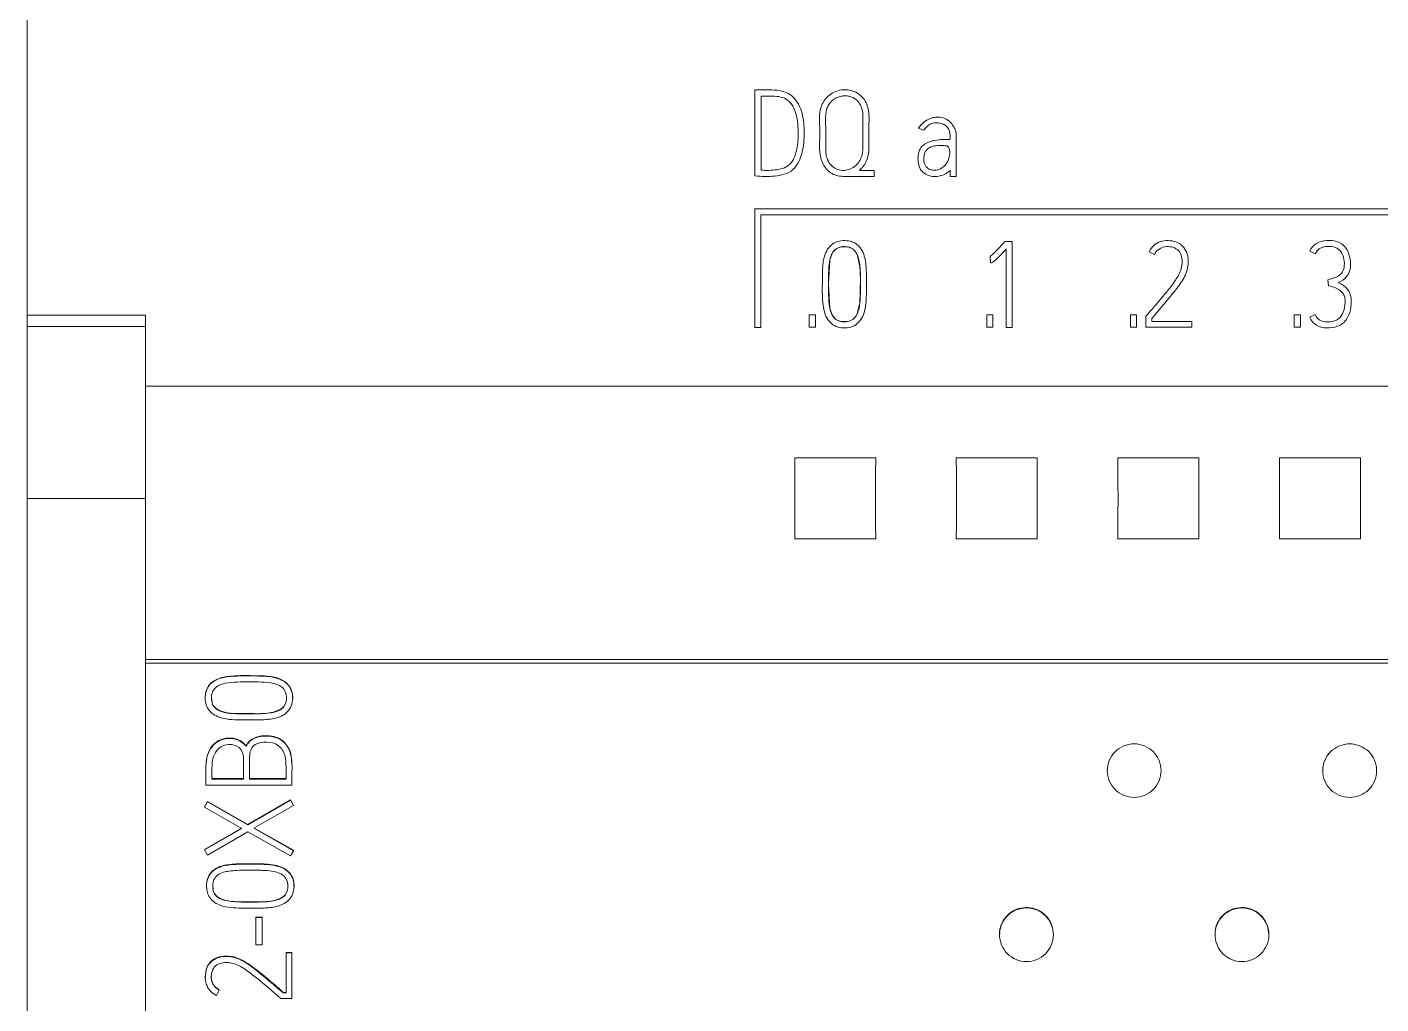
# Model space of a CAD drawing. Header units: millimetres. Extents: x 983 to 2111, y 2638 to 4457.
# Drawn here: x 1470.51 to 1495.64, y 3434.43 to 3452.55 of the extents above; entities that cross this region are included whole.
import ezdxf

# ---------------------------------------------------------------- set-up
doc = ezdxf.new("R2010")
doc.units = ezdxf.units.MM

# ---------------------------------------------------------------- blocks, each defined once
blk = doc.blocks.new('16DIDQ')
at = {"color": 7, "linetype": 'Continuous', "lineweight": 15}
for p, q in [((1470.51, 3466.407), (1470.51, 3447.209)), ((1484.02, 3449.793), (1484.02, 3451.387)), ((1484.133, 3451.274), (1484.133, 3449.898)), ((1487.051, 3450.677), (1487.157, 3450.641)), ((1486.234, 3449.895), (1485.959, 3449.895)), ((1486.234, 3449.782), (1486.234, 3449.895)), ((1487.643, 3449.898), (1487.643, 3449.782)), ((1485.657, 3449.782), (1486.234, 3449.782)), ((1487.643, 3449.782), (1487.757, 3449.782)), ((1484.019, 3449.182), (1508.065, 3449.182)), ((1484.021, 3446.978), (1484.019, 3449.182)), ((1484.13, 3449.072), (1484.13, 3446.978)), ((1507.959, 3449.072), (1484.13, 3449.072)), ((1488.657, 3448.573), (1488.797, 3448.573)), ((1488.686, 3446.98), (1488.686, 3448.436)), ((1488.797, 3448.573), (1488.797, 3446.98)), ((1491.337, 3448.385), (1491.436, 3448.334)), ((1494.318, 3448.396), (1494.42, 3448.345)), ((1488.395, 3448.178), (1488.388, 3448.296)), ((1494.657, 3447.863), (1494.664, 3447.752)), ((1470.51, 3447.209), (1472.71, 3447.209)), ((1470.51, 3447.209), (1470.51, 3446.996)), ((1472.71, 3447.209), (1472.71, 3445.892)), ((1485.029, 3447.215), (1485.142, 3447.215)), ((1485.029, 3446.982), (1485.029, 3447.215)), ((1485.142, 3447.215), (1485.142, 3446.982)), ((1488.322, 3446.982), (1488.322, 3447.215)), ((1488.322, 3447.215), (1488.435, 3447.215)), ((1488.435, 3447.215), (1488.435, 3446.982)), ((1490.99, 3447.215), (1491.104, 3447.215)), ((1490.99, 3446.982), (1490.99, 3447.215)), ((1491.104, 3447.215), (1491.104, 3446.982)), ((1491.277, 3447.186), (1491.277, 3446.982)), ((1491.388, 3447.146), (1491.388, 3447.093)), ((1491.388, 3447.093), (1492.129, 3447.093)), ((1492.129, 3447.093), (1492.129, 3446.982)), ((1494.031, 3447.215), (1494.145, 3447.215)), ((1494.031, 3446.982), (1494.031, 3447.215)), ((1494.145, 3447.215), (1494.145, 3446.982)), ((1494.42, 3447.22), (1494.318, 3447.173)), ((1470.51, 3446.996), (1472.71, 3446.996)), ((1470.51, 3443.808), (1470.51, 3446.996)), ((1484.13, 3446.978), (1484.021, 3446.978)), ((1485.142, 3446.982), (1485.029, 3446.982)), ((1488.435, 3446.982), (1488.322, 3446.982)), ((1488.797, 3446.98), (1488.686, 3446.98)), ((1491.104, 3446.982), (1490.99, 3446.982)), ((1492.129, 3446.982), (1491.277, 3446.982)), ((1494.145, 3446.982), (1494.031, 3446.982)), ((1472.71, 3445.892), (1472.71, 3440.82)), ((1472.71, 3445.892), (1538.31, 3445.892)), ((1484.758, 3444.56), (1486.262, 3444.56)), ((1487.758, 3444.56), (1489.262, 3444.56)), ((1490.758, 3444.56), (1492.262, 3444.56)), ((1493.758, 3444.56), (1495.262, 3444.56)), ((1472.71, 3443.808), (1470.51, 3443.808)), ((1470.51, 3413.363), (1470.51, 3443.808)), ((1486.262, 3443.056), (1484.758, 3443.056)), ((1489.262, 3443.056), (1487.758, 3443.056)), ((1492.262, 3443.056), (1490.758, 3443.056)), ((1495.262, 3443.056), (1493.758, 3443.056)), ((1472.71, 3440.82), (1538.31, 3440.82)), ((1472.71, 3440.82), (1472.71, 3440.752)), ((1538.31, 3440.752), (1472.71, 3440.752)), ((1472.71, 3440.752), (1472.71, 3414.209)), ((1473.818, 3440.112), (1473.818, 3440.105)), ((1473.943, 3440.021), (1473.932, 3440.115)), ((1475.439, 3440.105), (1475.439, 3440.112)), ((1474.575, 3439.206), (1474.575, 3439.213)), ((1473.828, 3438.781), (1473.828, 3438.774)), ((1473.829, 3438.494), (1473.829, 3438.612)), ((1473.83, 3438.605), (1473.83, 3438.612)), ((1473.942, 3438.606), (1474.528, 3438.606)), ((1474.528, 3438.599), (1473.942, 3438.599)), ((1474.528, 3438.606), (1474.528, 3438.69)), ((1474.528, 3438.599), (1474.528, 3438.606)), ((1474.639, 3438.606), (1474.639, 3438.599)), ((1475.316, 3438.606), (1474.639, 3438.606)), ((1475.316, 3438.599), (1474.639, 3438.599)), ((1475.316, 3438.599), (1475.316, 3438.606)), ((1490.56, 3438.762), (1490.56, 3438.755)), ((1491.56, 3438.755), (1491.56, 3438.762)), ((1494.56, 3438.762), (1494.56, 3438.755)), ((1495.56, 3438.755), (1495.56, 3438.762)), ((1473.829, 3438.494), (1473.829, 3438.487)), ((1473.829, 3438.487), (1475.427, 3438.487)), ((1473.858, 3438.181), (1473.803, 3438.082)), ((1473.803, 3438.075), (1473.858, 3438.174)), ((1473.803, 3438.082), (1473.803, 3438.075)), ((1474.495, 3437.683), (1473.803, 3438.075)), ((1473.858, 3438.181), (1473.858, 3438.174)), ((1474.608, 3437.756), (1473.858, 3438.181)), ((1473.858, 3438.174), (1474.608, 3437.749)), ((1475.398, 3438.215), (1474.608, 3437.756)), ((1474.608, 3437.749), (1475.398, 3438.208)), ((1475.454, 3438.11), (1474.719, 3437.685)), ((1475.398, 3438.215), (1475.398, 3438.208)), ((1475.454, 3438.117), (1475.398, 3438.215)), ((1475.398, 3438.208), (1475.454, 3438.11)), ((1475.454, 3438.117), (1475.454, 3438.11)), ((1474.489, 3437.686), (1473.803, 3437.292)), ((1473.803, 3437.285), (1474.495, 3437.683)), ((1474.606, 3437.621), (1473.858, 3437.189)), ((1475.398, 3437.172), (1474.606, 3437.621)), ((1474.608, 3437.756), (1474.608, 3437.749)), ((1474.719, 3437.685), (1475.454, 3437.269)), ((1475.454, 3437.276), (1474.725, 3437.689)), ((1473.803, 3437.285), (1473.803, 3437.292)), ((1473.858, 3437.189), (1473.803, 3437.285)), ((1475.454, 3437.269), (1475.398, 3437.172)), ((1475.454, 3437.276), (1475.454, 3437.269)), ((1473.842, 3436.619), (1473.842, 3436.612)), ((1473.967, 3436.528), (1473.957, 3436.622)), ((1475.464, 3436.612), (1475.464, 3436.619)), ((1474.872, 3436.034), (1474.759, 3436.034)), ((1474.759, 3436.027), (1474.759, 3436.034)), ((1474.759, 3435.522), (1474.759, 3436.027)), ((1474.759, 3436.027), (1474.872, 3436.027)), ((1474.872, 3436.027), (1474.872, 3436.034)), ((1474.872, 3436.027), (1474.872, 3435.522)), ((1474.872, 3435.522), (1474.759, 3435.522)), ((1488.56, 3435.717), (1488.56, 3435.71)), ((1489.56, 3435.71), (1489.56, 3435.717)), ((1492.56, 3435.717), (1492.56, 3435.71)), ((1493.56, 3435.71), (1493.56, 3435.717)), ((1475.316, 3435.38), (1475.316, 3435.373)), ((1475.427, 3435.38), (1475.316, 3435.38)), ((1475.316, 3435.373), (1475.316, 3434.633)), ((1475.427, 3435.373), (1475.316, 3435.373)), ((1475.427, 3435.38), (1475.427, 3435.373)), ((1475.427, 3434.523), (1475.427, 3435.373)), ((1473.818, 3434.925), (1473.818, 3434.918)), ((1474.025, 3434.582), (1474.076, 3434.682)), ((1474.076, 3434.682), (1474.076, 3434.689)), ((1475.223, 3434.523), (1475.427, 3434.523)), ((1475.263, 3434.64), (1475.263, 3434.633)), ((1475.316, 3434.64), (1475.263, 3434.64)), ((1475.316, 3434.633), (1475.263, 3434.633))]:
    blk.add_line(p, q, dxfattribs=at)
at = {"color": 7, "linetype": 'Continuous', "lineweight": 15, "flags": 128}
for points in [[(1485.737, 3448.474), (1485.615, 3448.474), (1485.563, 3448.458), (1485.518, 3448.43), (1485.481, 3448.393), (1485.451, 3448.349), (1485.41, 3448.235), (1485.384, 3447.784), (1485.412, 3447.333), (1485.451, 3447.216), (1485.477, 3447.174), (1485.514, 3447.136), (1485.563, 3447.108), (1485.619, 3447.09), (1485.733, 3447.088), (1485.789, 3447.103), (1485.837, 3447.13), (1485.877, 3447.167), (1485.91, 3447.216), (1485.968, 3447.434), (1485.978, 3447.887), (1485.97, 3448.112), (1485.919, 3448.333), (1485.888, 3448.384), (1485.851, 3448.424), (1485.781, 3448.465), (1485.776, 3448.467), (1485.773, 3448.468), (1485.773, 3448.468), (1485.773, 3448.468), (1485.773, 3448.468), (1485.773, 3448.468), (1485.773, 3448.468), (1485.772, 3448.468), (1485.772, 3448.468), (1485.772, 3448.468), (1485.772, 3448.468), (1485.772, 3448.468), (1485.772, 3448.468), (1485.773, 3448.468), (1485.773, 3448.468), (1485.774, 3448.468), (1485.774, 3448.468), (1485.774, 3448.468), (1485.774, 3448.468), (1485.774, 3448.468), (1485.772, 3448.468), (1485.772, 3448.468), (1485.772, 3448.468), (1485.772, 3448.468), (1485.773, 3448.468), (1485.773, 3448.468), (1485.773, 3448.468), (1485.773, 3448.468), (1485.785, 3448.464), (1485.789, 3448.463), (1485.806, 3448.457), (1485.807, 3448.457), (1485.807, 3448.457), (1485.807, 3448.457), (1485.807, 3448.457), (1485.807, 3448.457), (1485.807, 3448.457), (1485.807, 3448.457), (1485.807, 3448.457), (1485.808, 3448.456), (1485.808, 3448.456), (1485.808, 3448.456), (1485.808, 3448.456), (1485.807, 3448.456), (1485.806, 3448.457), (1485.806, 3448.457), (1485.806, 3448.457), (1485.806, 3448.457), (1485.806, 3448.457), (1485.807, 3448.457), (1485.807, 3448.457), (1485.807, 3448.456), (1485.808, 3448.456), (1485.808, 3448.456), (1485.808, 3448.456), (1485.807, 3448.456), (1485.807, 3448.457), (1485.806, 3448.457), (1485.806, 3448.457), (1485.806, 3448.457), (1485.806, 3448.457), (1485.806, 3448.457), (1485.806, 3448.457), (1485.807, 3448.457), (1485.807, 3448.457), (1485.807, 3448.456), (1485.807, 3448.456), (1485.807, 3448.456), (1485.807, 3448.456), (1485.807, 3448.457), (1485.806, 3448.457), (1485.806, 3448.457), (1485.806, 3448.457), (1485.806, 3448.457), (1485.806, 3448.457), (1485.807, 3448.457), (1485.807, 3448.457), (1485.807, 3448.457), (1485.807, 3448.457), (1485.807, 3448.457), (1485.806, 3448.457), (1485.806, 3448.457), (1485.806, 3448.457), (1485.806, 3448.457), (1485.806, 3448.457), (1485.807, 3448.457), (1485.807, 3448.457), (1485.807, 3448.457), (1485.807, 3448.457), (1485.807, 3448.457), (1485.807, 3448.457), (1485.806, 3448.457), (1485.806, 3448.457), (1485.806, 3448.457), (1485.806, 3448.457), (1485.806, 3448.457), (1485.806, 3448.457), (1485.806, 3448.457), (1485.807, 3448.457), (1485.807, 3448.457), (1485.807, 3448.457), (1485.807, 3448.457), (1485.807, 3448.457), (1485.806, 3448.457), (1485.806, 3448.457), (1485.806, 3448.457), (1485.806, 3448.457), (1485.803, 3448.458), (1485.785, 3448.463), (1485.737, 3448.474)], [(1475.435, 3440.112), (1475.437, 3440.172), (1475.394, 3440.299), (1475.324, 3440.385), (1475.221, 3440.449), (1475.134, 3440.481), (1475.032, 3440.502), (1474.915, 3440.515), (1474.642, 3440.519), (1474.47, 3440.518), (1474.41, 3440.517), (1474.369, 3440.516), (1474.219, 3440.503), (1474.099, 3440.478), (1473.969, 3440.418), (1473.918, 3440.376), (1473.877, 3440.326), (1473.844, 3440.265), (1473.824, 3440.199), (1473.824, 3440.199)]]:
    blk.add_lwpolyline(points, dxfattribs=at)
at = {"color": 7, "linetype": 'Continuous', "lineweight": 15}
for points, knots in [([(1484.02, 3451.387), (1484.14, 3451.388), (1484.26, 3451.392), (1484.44, 3451.382), (1484.5, 3451.374), (1484.617, 3451.336), (1484.671, 3451.306), (1484.81, 3451.187), (1484.865, 3451.071), (1484.925, 3450.834), (1484.934, 3450.712), (1484.935, 3450.468), (1484.925, 3450.348), (1484.881, 3450.171), (1484.86, 3450.112), (1484.807, 3450.002), (1484.772, 3449.95), (1484.68, 3449.869), (1484.624, 3449.84), (1484.506, 3449.805), (1484.446, 3449.795), (1484.265, 3449.775), (1484.141, 3449.779), (1484.02, 3449.793)], [0, 0, 0, 0, 0.125, 0.125, 0.1875, 0.1875, 0.25, 0.25, 0.375, 0.375, 0.5, 0.5, 0.625, 0.625, 0.6875, 0.6875, 0.75, 0.75, 0.8125, 0.8125, 0.875, 0.875, 1, 1, 1, 1]), ([(1485.959, 3449.895), (1485.974, 3449.909), (1486.004, 3449.936), (1486.042, 3449.984), (1486.075, 3450.036), (1486.109, 3450.11), (1486.135, 3450.209), (1486.137, 3450.312), (1486.137, 3450.433), (1486.137, 3450.596), (1486.137, 3450.778), (1486.139, 3450.941), (1486.119, 3451.063), (1486.074, 3451.178), (1485.998, 3451.276), (1485.899, 3451.349), (1485.781, 3451.389), (1485.657, 3451.396), (1485.535, 3451.368), (1485.424, 3451.313), (1485.332, 3451.231), (1485.265, 3451.127), (1485.228, 3451.01), (1485.218, 3450.887), (1485.223, 3450.725), (1485.225, 3450.562), (1485.22, 3450.4), (1485.219, 3450.238), (1485.247, 3450.072), (1485.331, 3449.93), (1485.42, 3449.846), (1485.532, 3449.791), (1485.614, 3449.785), (1485.657, 3449.782)], [0, 0, 0, 0, 0.015581, 0.031016, 0.046545, 0.062406, 0.093501, 0.124654, 0.140548, 0.187028, 0.249318, 0.280466, 0.311754, 0.343684, 0.374126, 0.405677, 0.437058, 0.468101, 0.500143, 0.531576, 0.562691, 0.593332, 0.625133, 0.656222, 0.687458, 0.749789, 0.780912, 0.812059, 0.874493, 0.906373, 0.937255, 0.967251, 1, 1, 1, 1]), ([(1484.133, 3449.898), (1484.231, 3449.893), (1484.328, 3449.893), (1484.474, 3449.914), (1484.522, 3449.925), (1484.613, 3449.963), (1484.655, 3449.991), (1484.718, 3450.067), (1484.74, 3450.111), (1484.776, 3450.202), (1484.789, 3450.249), (1484.818, 3450.393), (1484.824, 3450.491), (1484.821, 3450.685), (1484.817, 3450.783), (1484.779, 3450.974), (1484.747, 3451.069), (1484.651, 3451.181), (1484.611, 3451.212), (1484.522, 3451.252), (1484.473, 3451.263), (1484.376, 3451.273), (1484.327, 3451.273), (1484.23, 3451.275), (1484.182, 3451.275), (1484.133, 3451.274)], [0, 0, 0, 0, 0.125, 0.125, 0.1875, 0.1875, 0.25, 0.25, 0.3125, 0.3125, 0.375, 0.375, 0.5, 0.5, 0.625, 0.625, 0.75, 0.75, 0.8125, 0.8125, 0.875, 0.875, 0.9375, 0.9375, 1, 1, 1, 1]), ([(1485.764, 3451.271), (1485.8, 3451.264), (1485.871, 3451.237), (1485.953, 3451.158), (1486.007, 3451.053), (1486.027, 3450.934), (1486.024, 3450.813), (1486.021, 3450.694), (1486.022, 3450.575), (1486.023, 3450.446), (1486.023, 3450.327), (1486.019, 3450.207), (1485.987, 3450.102), (1485.918, 3450.002), (1485.822, 3449.928), (1485.706, 3449.892), (1485.583, 3449.894), (1485.473, 3449.946), (1485.391, 3450.034), (1485.347, 3450.138), (1485.334, 3450.259), (1485.333, 3450.417), (1485.336, 3450.623), (1485.33, 3450.818), (1485.335, 3450.966), (1485.361, 3451.063), (1485.406, 3451.144), (1485.471, 3451.208), (1485.544, 3451.249), (1485.622, 3451.273), (1485.677, 3451.279), (1485.709, 3451.28), (1485.714, 3451.28), (1485.715, 3451.28), (1485.714, 3451.28), (1485.714, 3451.28), (1485.716, 3451.28), (1485.714, 3451.28), (1485.714, 3451.28), (1485.714, 3451.28), (1485.714, 3451.28), (1485.714, 3451.28), (1485.714, 3451.28), (1485.714, 3451.28), (1485.714, 3451.28), (1485.714, 3451.28), (1485.714, 3451.28), (1485.714, 3451.28), (1485.714, 3451.28), (1485.713, 3451.28), (1485.713, 3451.28), (1485.715, 3451.28), (1485.713, 3451.28), (1485.711, 3451.28), (1485.702, 3451.28), (1485.691, 3451.279), (1485.68, 3451.279), (1485.677, 3451.279), (1485.676, 3451.279), (1485.677, 3451.279), (1485.678, 3451.279), (1485.676, 3451.279), (1485.677, 3451.279), (1485.678, 3451.279), (1485.676, 3451.279), (1485.677, 3451.279), (1485.678, 3451.279), (1485.676, 3451.279), (1485.677, 3451.279), (1485.678, 3451.279), (1485.678, 3451.279), (1485.678, 3451.279), (1485.678, 3451.279), (1485.678, 3451.279), (1485.678, 3451.279), (1485.678, 3451.279), (1485.678, 3451.279), (1485.678, 3451.279), (1485.677, 3451.279), (1485.678, 3451.279), (1485.679, 3451.279), (1485.679, 3451.279), (1485.681, 3451.279), (1485.688, 3451.279), (1485.716, 3451.278), (1485.744, 3451.275), (1485.764, 3451.271)], [0, 0, 0, 0, 0.0302934, 0.0612747, 0.0921203, 0.1270672, 0.1598956, 0.1927579, 0.225506, 0.258254, 0.3004411, 0.324049, 0.3573927, 0.3899445, 0.4229424, 0.4561428, 0.4894498, 0.5222611, 0.553636, 0.5878856, 0.6140266, 0.6535713, 0.7191532, 0.7847352, 0.8152469, 0.8421836, 0.8668952, 0.8911062, 0.9166431, 0.9362823, 0.9581638, 0.9624639, 0.9625179, 0.9627224, 0.9629384, 0.9629499, 0.9631536, 0.963372, 0.9633866, 0.9634042, 0.9634218, 0.9634423, 0.9634629, 0.9634743, 0.9634856, 0.9634977, 0.9635097, 0.9635225, 0.9635352, 0.9635487, 0.9635621, 0.9637478, 0.9639913, 0.9640545, 0.965672, 0.9715998, 0.973813, 0.9738956, 0.9741016, 0.9743132, 0.9743248, 0.9745301, 0.9747436, 0.9747518, 0.9749565, 0.9751718, 0.9751824, 0.9753865, 0.9756035, 0.9756166, 0.9756318, 0.975647, 0.9756645, 0.975682, 0.9757018, 0.9757218, 0.9757439, 0.9757659, 0.9759551, 0.9761927, 0.9762457, 0.9763647, 0.9766541, 0.9774292, 0.9827714, 1, 1, 1, 1]), ([(1487.757, 3449.782), (1487.757, 3449.895), (1487.756, 3450.089), (1487.757, 3450.333), (1487.755, 3450.483), (1487.757, 3450.563), (1487.753, 3450.604), (1487.739, 3450.649), (1487.712, 3450.704), (1487.661, 3450.78), (1487.576, 3450.854), (1487.462, 3450.883), (1487.357, 3450.881), (1487.254, 3450.854), (1487.145, 3450.788), (1487.084, 3450.715), (1487.051, 3450.677)], [0, 0, 0, 0, 0.1962034, 0.3377907, 0.424762, 0.4571178, 0.4769961, 0.4952658, 0.5394792, 0.5827185, 0.6547806, 0.7283386, 0.7830336, 0.8358565, 0.9120668, 1, 1, 1, 1]), ([(1487.157, 3450.641), (1487.17, 3450.657), (1487.193, 3450.688), (1487.232, 3450.725), (1487.29, 3450.766), (1487.377, 3450.785), (1487.475, 3450.771), (1487.552, 3450.737), (1487.603, 3450.686), (1487.629, 3450.633), (1487.64, 3450.58), (1487.644, 3450.535), (1487.642, 3450.499), (1487.643, 3450.476), (1487.635, 3450.468), (1487.628, 3450.468), (1487.591, 3450.469), (1487.528, 3450.469), (1487.402, 3450.463), (1487.27, 3450.437), (1487.148, 3450.371), (1487.082, 3450.293), (1487.05, 3450.196), (1487.042, 3450.066), (1487.069, 3449.935), (1487.151, 3449.844), (1487.225, 3449.801), (1487.31, 3449.779), (1487.419, 3449.78), (1487.523, 3449.807), (1487.594, 3449.852), (1487.626, 3449.878), (1487.638, 3449.892), (1487.643, 3449.898)], [0, 0, 0, 0, 0.025912, 0.048675, 0.068769, 0.114827, 0.156983, 0.193439, 0.219888, 0.247587, 0.265966, 0.288757, 0.304689, 0.3133, 0.315264, 0.317814, 0.322746, 0.362042, 0.397303, 0.484676, 0.530082, 0.570758, 0.611443, 0.658064, 0.736758, 0.772409, 0.809887, 0.844533, 0.882612, 0.9477, 0.977331, 0.989797, 1, 1, 1, 1]), ([(1487.62, 3450.315), (1487.627, 3450.301), (1487.636, 3450.265), (1487.637, 3450.209), (1487.629, 3450.15), (1487.606, 3450.075), (1487.557, 3449.991), (1487.466, 3449.918), (1487.371, 3449.893), (1487.294, 3449.899), (1487.224, 3449.93), (1487.159, 3450.012), (1487.151, 3450.134), (1487.176, 3450.251), (1487.258, 3450.328), (1487.364, 3450.354), (1487.456, 3450.359), (1487.526, 3450.357), (1487.575, 3450.35), (1487.585, 3450.348), (1487.604, 3450.343), (1487.603, 3450.343), (1487.603, 3450.343), (1487.605, 3450.343), (1487.603, 3450.343), (1487.603, 3450.343), (1487.605, 3450.343), (1487.603, 3450.343), (1487.603, 3450.343), (1487.603, 3450.343), (1487.603, 3450.343), (1487.603, 3450.343), (1487.603, 3450.343), (1487.603, 3450.343), (1487.603, 3450.344), (1487.603, 3450.344), (1487.603, 3450.344), (1487.603, 3450.344), (1487.602, 3450.344), (1487.604, 3450.343), (1487.602, 3450.344), (1487.601, 3450.344), (1487.593, 3450.346), (1487.585, 3450.348), (1487.576, 3450.351), (1487.574, 3450.351), (1487.573, 3450.352), (1487.574, 3450.351), (1487.574, 3450.351), (1487.573, 3450.352), (1487.574, 3450.351), (1487.574, 3450.351), (1487.573, 3450.352), (1487.574, 3450.351), (1487.574, 3450.351), (1487.574, 3450.351), (1487.574, 3450.351), (1487.575, 3450.351), (1487.575, 3450.351), (1487.575, 3450.351), (1487.575, 3450.351), (1487.575, 3450.351), (1487.575, 3450.351), (1487.573, 3450.351), (1487.575, 3450.351), (1487.583, 3450.348), (1487.603, 3450.338), (1487.615, 3450.323), (1487.62, 3450.315)], [0, 0, 0, 0, 0.029157, 0.068454, 0.105563, 0.14145, 0.21602, 0.286119, 0.357282, 0.39521, 0.430168, 0.499459, 0.579816, 0.654023, 0.719881, 0.778238, 0.858495, 0.889478, 0.918349, 0.935074, 0.936941, 0.93697, 0.936999, 0.937462, 0.937964, 0.938002, 0.938469, 0.938959, 0.938982, 0.939008, 0.939033, 0.93906, 0.939088, 0.939118, 0.939148, 0.93918, 0.939212, 0.939246, 0.93928, 0.939697, 0.940264, 0.940613, 0.942582, 0.954339, 0.958321, 0.958782, 0.95925, 0.959736, 0.959754, 0.96022, 0.960713, 0.960741, 0.961205, 0.961706, 0.961744, 0.961792, 0.96184, 0.961898, 0.961956, 0.961989, 0.962021, 0.962056, 0.962091, 0.962507, 0.963076, 0.963248, 0.981843, 1, 1, 1, 1]), ([(1485.76, 3448.585), (1485.805, 3448.577), (1485.849, 3448.562), (1485.838, 3448.566), (1485.794, 3448.581), (1485.814, 3448.574), (1485.864, 3448.555), (1485.939, 3448.503), (1485.97, 3448.468), (1486.044, 3448.352), (1486.065, 3448.261), (1486.088, 3448.08), (1486.089, 3447.989), (1486.09, 3447.807), (1486.091, 3447.715), (1486.088, 3447.533), (1486.085, 3447.442), (1486.054, 3447.262), (1486.025, 3447.172), (1485.939, 3447.065), (1485.904, 3447.034), (1485.824, 3446.991), (1485.779, 3446.979), (1485.641, 3446.963), (1485.545, 3446.979), (1485.43, 3447.057), (1485.397, 3447.09), (1485.347, 3447.166), (1485.328, 3447.209), (1485.288, 3447.34), (1485.278, 3447.431), (1485.27, 3447.613), (1485.271, 3447.704), (1485.272, 3447.887), (1485.27, 3447.978), (1485.281, 3448.16), (1485.292, 3448.253), (1485.34, 3448.381), (1485.361, 3448.422), (1485.417, 3448.495), (1485.453, 3448.526), (1485.533, 3448.57), (1485.578, 3448.582), (1485.669, 3448.593), (1485.715, 3448.593), (1485.76, 3448.585)], [0, 0, 0, 0, 0.03125, 0.03125, 0.0625, 0.0625, 0.09375, 0.09375, 0.125, 0.125, 0.1875, 0.1875, 0.25, 0.25, 0.3125, 0.3125, 0.375, 0.375, 0.4375, 0.4375, 0.46875, 0.46875, 0.5, 0.5, 0.5625, 0.5625, 0.59375, 0.59375, 0.625, 0.625, 0.6875, 0.6875, 0.75, 0.75, 0.8125, 0.8125, 0.875, 0.875, 0.90625, 0.90625, 0.9375, 0.9375, 0.96875, 0.96875, 1, 1, 1, 1]), ([(1491.388, 3447.146), (1491.512, 3447.294), (1491.639, 3447.44), (1491.822, 3447.664), (1491.881, 3447.74), (1491.961, 3447.861), (1491.986, 3447.902), (1492.026, 3447.99), (1492.042, 3448.037), (1492.069, 3448.178), (1492.069, 3448.279), (1492.018, 3448.416), (1491.991, 3448.457), (1491.923, 3448.525), (1491.879, 3448.55), (1491.788, 3448.582), (1491.739, 3448.59), (1491.643, 3448.592), (1491.594, 3448.587), (1491.455, 3448.544), (1491.377, 3448.474), (1491.337, 3448.385)], [0, 0, 0, 0, 0.25, 0.25, 0.375, 0.375, 0.4375, 0.4375, 0.5, 0.5, 0.625, 0.625, 0.6875, 0.6875, 0.75, 0.75, 0.8125, 0.8125, 0.875, 0.875, 1, 1, 1, 1]), ([(1494.848, 3447.812), (1494.906, 3447.841), (1494.961, 3447.874), (1495.046, 3447.973), (1495.068, 3448.036), (1495.078, 3448.166), (1495.073, 3448.23), (1495.045, 3448.356), (1495.02, 3448.418), (1494.938, 3448.517), (1494.882, 3448.555), (1494.758, 3448.594), (1494.693, 3448.599), (1494.564, 3448.59), (1494.5, 3448.572), (1494.39, 3448.505), (1494.344, 3448.456), (1494.318, 3448.396)], [0, 0, 0, 0, 0.125, 0.125, 0.25, 0.25, 0.375, 0.375, 0.5, 0.5, 0.625, 0.625, 0.75, 0.75, 0.875, 0.875, 1, 1, 1, 1]), ([(1485.737, 3448.474), (1485.717, 3448.477), (1485.68, 3448.482), (1485.625, 3448.478), (1485.576, 3448.465), (1485.532, 3448.442), (1485.483, 3448.401), (1485.438, 3448.332), (1485.401, 3448.214), (1485.387, 3448.027), (1485.383, 3447.785), (1485.387, 3447.541), (1485.402, 3447.357), (1485.436, 3447.241), (1485.476, 3447.168), (1485.532, 3447.12), (1485.595, 3447.093), (1485.664, 3447.081), (1485.747, 3447.086), (1485.843, 3447.121), (1485.914, 3447.21), (1485.951, 3447.318), (1485.973, 3447.451), (1485.979, 3447.644), (1485.98, 3447.839), (1485.977, 3448.006), (1485.971, 3448.123), (1485.956, 3448.229), (1485.929, 3448.318), (1485.896, 3448.374), (1485.869, 3448.409), (1485.831, 3448.439), (1485.815, 3448.452), (1485.765, 3448.471), (1485.773, 3448.468), (1485.773, 3448.468), (1485.772, 3448.468), (1485.773, 3448.468), (1485.774, 3448.468), (1485.775, 3448.467), (1485.779, 3448.466), (1485.788, 3448.463), (1485.792, 3448.461), (1485.809, 3448.456), (1485.807, 3448.457), (1485.807, 3448.457), (1485.807, 3448.457), (1485.807, 3448.457)], [0, 0, 0, 0, 0.017316, 0.033045, 0.047697, 0.061896, 0.076326, 0.102718, 0.133594, 0.184068, 0.265951, 0.34659, 0.39827, 0.427922, 0.451563, 0.470773, 0.491583, 0.51102, 0.531509, 0.564437, 0.5975, 0.627202, 0.663913, 0.715918, 0.796393, 0.835063, 0.862539, 0.899389, 0.929037, 0.943045, 0.956151, 0.968746, 0.981265, 0.98892, 0.988947, 0.988974, 0.989172, 0.989428, 0.989562, 0.989887, 0.990734, 0.992988, 0.997899, 0.999843, 0.999858, 0.999873, 1, 1, 1, 1]), ([(1488.388, 3448.296), (1488.413, 3448.317), (1488.437, 3448.339), (1488.46, 3448.362), (1488.483, 3448.384), (1488.505, 3448.408), (1488.527, 3448.431), (1488.571, 3448.478), (1488.615, 3448.525), (1488.657, 3448.573)], [0, 0, 0, 0, 0.000096796, 0.000096796, 0.000096796, 0.0001933989, 0.0001933989, 0.0001933989, 0.000385964, 0.000385964, 0.000385964, 0.000385964]), ([(1488.686, 3448.436), (1488.664, 3448.412), (1488.641, 3448.388), (1488.618, 3448.364), (1488.596, 3448.34), (1488.573, 3448.316), (1488.549, 3448.292), (1488.529, 3448.272), (1488.507, 3448.251), (1488.485, 3448.231), (1488.47, 3448.217), (1488.455, 3448.204), (1488.437, 3448.193), (1488.43, 3448.188), (1488.422, 3448.184), (1488.414, 3448.181), (1488.408, 3448.18), (1488.402, 3448.178), (1488.395, 3448.178)], [0, 0, 0, 0, 0.0000990184, 0.0000990184, 0.0000990184, 0.0001980448, 0.0001980448, 0.0001980448, 0.0002868806, 0.0002868806, 0.0002868806, 0.0003483915, 0.0003483915, 0.0003483915, 0.0003746495, 0.0003746495, 0.0003746495, 0.000393231, 0.000393231, 0.000393231, 0.000393231]), ([(1491.436, 3448.334), (1491.472, 3448.409), (1491.545, 3448.464), (1491.669, 3448.483), (1491.71, 3448.482), (1491.792, 3448.466), (1491.832, 3448.45), (1491.896, 3448.397), (1491.919, 3448.361), (1491.945, 3448.281), (1491.95, 3448.24), (1491.948, 3448.115), (1491.926, 3448.033), (1491.85, 3447.887), (1491.801, 3447.821), (1491.703, 3447.688), (1491.651, 3447.625), (1491.492, 3447.435), (1491.384, 3447.311), (1491.277, 3447.186)], [0, 0, 0, 0, 0.125, 0.125, 0.1875, 0.1875, 0.25, 0.25, 0.3125, 0.3125, 0.375, 0.375, 0.5, 0.5, 0.625, 0.625, 0.75, 0.75, 1, 1, 1, 1]), ([(1494.42, 3448.345), (1494.444, 3448.392), (1494.481, 3448.433), (1494.576, 3448.479), (1494.631, 3448.486), (1494.736, 3448.483), (1494.79, 3448.474), (1494.88, 3448.416), (1494.913, 3448.371), (1494.953, 3448.274), (1494.96, 3448.22), (1494.962, 3448.114), (1494.958, 3448.059), (1494.901, 3447.969), (1494.857, 3447.936), (1494.761, 3447.892), (1494.708, 3447.878), (1494.657, 3447.863)], [0, 0, 0, 0, 0.125, 0.125, 0.25, 0.25, 0.375, 0.375, 0.5, 0.5, 0.625, 0.625, 0.75, 0.75, 0.875, 0.875, 1, 1, 1, 1]), ([(1494.318, 3447.173), (1494.331, 3447.142), (1494.348, 3447.113), (1494.389, 3447.06), (1494.415, 3447.038), (1494.502, 3446.987), (1494.57, 3446.973), (1494.705, 3446.97), (1494.772, 3446.978), (1494.898, 3447.026), (1494.954, 3447.068), (1495.035, 3447.178), (1495.059, 3447.243), (1495.086, 3447.374), (1495.091, 3447.442), (1495.081, 3447.577), (1495.057, 3447.644), (1494.969, 3447.747), (1494.909, 3447.781), (1494.848, 3447.812)], [0, 0, 0, 0, 0.0625, 0.0625, 0.125, 0.125, 0.25, 0.25, 0.375, 0.375, 0.5, 0.5, 0.625, 0.625, 0.75, 0.75, 0.875, 0.875, 1, 1, 1, 1]), ([(1494.664, 3447.752), (1494.718, 3447.743), (1494.771, 3447.73), (1494.871, 3447.681), (1494.916, 3447.645), (1494.958, 3447.574), (1494.967, 3447.547), (1494.975, 3447.492), (1494.975, 3447.464), (1494.971, 3447.382), (1494.963, 3447.327), (1494.927, 3447.221), (1494.897, 3447.173), (1494.808, 3447.106), (1494.752, 3447.091), (1494.642, 3447.081), (1494.584, 3447.083), (1494.481, 3447.123), (1494.442, 3447.168), (1494.42, 3447.22)], [0, 0, 0, 0, 0.125, 0.125, 0.25, 0.25, 0.3125, 0.3125, 0.375, 0.375, 0.5, 0.5, 0.625, 0.625, 0.75, 0.75, 0.875, 0.875, 1, 1, 1, 1]), ([(1473.822, 3440.039), (1473.829, 3439.997), (1473.852, 3439.915), (1473.937, 3439.814), (1474.061, 3439.746), (1474.224, 3439.705), (1474.46, 3439.695), (1474.694, 3439.694), (1474.899, 3439.698), (1475.04, 3439.71), (1475.169, 3439.737), (1475.294, 3439.795), (1475.39, 3439.892), (1475.439, 3440.024), (1475.445, 3440.164), (1475.404, 3440.289), (1475.326, 3440.385), (1475.216, 3440.45), (1475.077, 3440.492), (1474.938, 3440.508), (1474.79, 3440.512), (1474.641, 3440.512), (1474.494, 3440.512), (1474.352, 3440.51), (1474.228, 3440.5), (1474.091, 3440.474), (1473.968, 3440.42), (1473.868, 3440.322), (1473.814, 3440.188), (1473.815, 3440.09), (1473.822, 3440.039)], [0, 0, 0, 0, 0.031025, 0.060834, 0.093671, 0.132804, 0.182117, 0.265413, 0.303, 0.331772, 0.367941, 0.398227, 0.431116, 0.464753, 0.498758, 0.531424, 0.558345, 0.587891, 0.622597, 0.66406, 0.689245, 0.730388, 0.772275, 0.79671, 0.833375, 0.863127, 0.897886, 0.92953, 0.962975, 1, 1, 1, 1]), ([(1473.943, 3440.014), (1473.952, 3439.982), (1473.968, 3439.955), (1473.963, 3439.964), (1473.946, 3439.994), (1473.958, 3439.972), (1473.967, 3439.957), (1473.99, 3439.928), (1474.004, 3439.914), (1474.049, 3439.879), (1474.083, 3439.862), (1474.191, 3439.825), (1474.267, 3439.818), (1474.417, 3439.809), (1474.493, 3439.809), (1474.644, 3439.808), (1474.719, 3439.808), (1474.87, 3439.811), (1474.946, 3439.814), (1475.058, 3439.831), (1475.095, 3439.838), (1475.168, 3439.862), (1475.204, 3439.877), (1475.294, 3439.945), (1475.326, 3440.023), (1475.326, 3440.137), (1475.32, 3440.176), (1475.294, 3440.247), (1475.271, 3440.278), (1475.212, 3440.325), (1475.176, 3440.343), (1475.105, 3440.368), (1475.069, 3440.376), (1474.957, 3440.395), (1474.881, 3440.399), (1474.73, 3440.402), (1474.655, 3440.402), (1474.504, 3440.401), (1474.428, 3440.401), (1474.278, 3440.392), (1474.202, 3440.385), (1474.093, 3440.351), (1474.058, 3440.335), (1473.997, 3440.29), (1473.971, 3440.26), (1473.938, 3440.192), (1473.933, 3440.154), (1473.93, 3440.08), (1473.933, 3440.045), (1473.943, 3440.014)], [0, 0, 0, 0, 0.03125, 0.03125, 0.0625, 0.0625, 0.078125, 0.078125, 0.09375, 0.09375, 0.125, 0.125, 0.1875, 0.1875, 0.25, 0.25, 0.3125, 0.3125, 0.375, 0.375, 0.40625, 0.40625, 0.4375, 0.4375, 0.5, 0.5, 0.53125, 0.53125, 0.5625, 0.5625, 0.59375, 0.59375, 0.625, 0.625, 0.6875, 0.6875, 0.75, 0.75, 0.8125, 0.8125, 0.875, 0.875, 0.90625, 0.90625, 0.9375, 0.9375, 0.96875, 0.96875, 1, 1, 1, 1]), ([(1475.326, 3440.107), (1475.326, 3440.106), (1475.33, 3440.086), (1475.321, 3440.046), (1475.306, 3439.991), (1475.276, 3439.943), (1475.225, 3439.895), (1474.998, 3439.792), (1474.612, 3439.828), (1474.237, 3439.806), (1474.056, 3439.882), (1474.004, 3439.919), (1473.964, 3439.965), (1473.95, 3440.002), (1473.943, 3440.021)], [0, 0, 0, 0, 0.000351, 0.038637, 0.07373, 0.107559, 0.142256, 0.204041, 0.563699, 0.844354, 0.887783, 0.926701, 0.963253, 1, 1, 1, 1]), ([(1474.575, 3439.206), (1474.538, 3439.255), (1474.488, 3439.294), (1474.377, 3439.344), (1474.315, 3439.355), (1474.191, 3439.351), (1474.131, 3439.336), (1474.021, 3439.282), (1473.974, 3439.241), (1473.9, 3439.144), (1473.872, 3439.088), (1473.839, 3438.97), (1473.832, 3438.909), (1473.827, 3438.789), (1473.829, 3438.728), (1473.83, 3438.607), (1473.829, 3438.547), (1473.829, 3438.487)], [0, 0, 0, 0, 0.125, 0.125, 0.25, 0.25, 0.375, 0.375, 0.5, 0.5, 0.625, 0.625, 0.75, 0.75, 0.875, 0.875, 1, 1, 1, 1]), ([(1473.829, 3438.781), (1473.831, 3438.874), (1473.835, 3439.019), (1473.922, 3439.194), (1474.028, 3439.299), (1474.161, 3439.355), (1474.303, 3439.366), (1474.441, 3439.332), (1474.531, 3439.268), (1474.567, 3439.223), (1474.575, 3439.213)], [0, 0, 0, 0, 0.236592, 0.36434, 0.492705, 0.610811, 0.726681, 0.850934, 0.967981, 1, 1, 1, 1]), ([(1474.575, 3439.213), (1474.592, 3439.242), (1474.626, 3439.299), (1474.713, 3439.36), (1474.841, 3439.405), (1474.999, 3439.407), (1475.159, 3439.375), (1475.278, 3439.299), (1475.366, 3439.18), (1475.418, 3439.049), (1475.416, 3438.955), (1475.416, 3438.923)], [0, 0, 0, 0, 0.082784, 0.165415, 0.257927, 0.420237, 0.553559, 0.6596, 0.765527, 0.920215, 1, 1, 1, 1]), ([(1475.427, 3438.487), (1475.427, 3438.553), (1475.427, 3438.62), (1475.427, 3438.754), (1475.429, 3438.821), (1475.423, 3438.954), (1475.415, 3439.02), (1475.373, 3439.151), (1475.341, 3439.214), (1475.248, 3439.315), (1475.188, 3439.352), (1475.056, 3439.392), (1474.987, 3439.398), (1474.849, 3439.394), (1474.779, 3439.381), (1474.657, 3439.319), (1474.604, 3439.269), (1474.575, 3439.206)], [0, 0, 0, 0, 0.125, 0.125, 0.25, 0.25, 0.375, 0.375, 0.5, 0.5, 0.625, 0.625, 0.75, 0.75, 0.875, 0.875, 1, 1, 1, 1]), ([(1473.942, 3438.599), (1473.942, 3438.666), (1473.942, 3438.732), (1473.942, 3438.865), (1473.945, 3438.931), (1473.983, 3439.061), (1474.018, 3439.122), (1474.118, 3439.212), (1474.186, 3439.237), (1474.321, 3439.241), (1474.392, 3439.226), (1474.498, 3439.14), (1474.52, 3439.07), (1474.534, 3438.936), (1474.528, 3438.868), (1474.528, 3438.734), (1474.528, 3438.667), (1474.528, 3438.599)], [0, 0, 0, 0, 0.125, 0.125, 0.25, 0.25, 0.375, 0.375, 0.5, 0.5, 0.625, 0.625, 0.75, 0.75, 0.875, 0.875, 1, 1, 1, 1]), ([(1474.639, 3438.599), (1474.639, 3438.674), (1474.639, 3438.749), (1474.639, 3438.86), (1474.639, 3438.898), (1474.639, 3438.972), (1474.639, 3439.01), (1474.646, 3439.084), (1474.655, 3439.121), (1474.687, 3439.188), (1474.713, 3439.217), (1474.807, 3439.277), (1474.885, 3439.286), (1475.033, 3439.281), (1475.111, 3439.266), (1475.23, 3439.178), (1475.273, 3439.112), (1475.313, 3438.97), (1475.315, 3438.895), (1475.317, 3438.747), (1475.317, 3438.673), (1475.316, 3438.599)], [0, 0, 0, 0, 0.125, 0.125, 0.1875, 0.1875, 0.25, 0.25, 0.3125, 0.3125, 0.375, 0.375, 0.5, 0.5, 0.625, 0.625, 0.75, 0.75, 0.875, 0.875, 1, 1, 1, 1]), ([(1491.56, 3438.755), (1491.56, 3438.623), (1491.505, 3438.494), (1491.321, 3438.311), (1491.19, 3438.257), (1490.93, 3438.257), (1490.8, 3438.31), (1490.613, 3438.495), (1490.56, 3438.624), (1490.56, 3438.884), (1490.614, 3439.014), (1490.798, 3439.198), (1490.928, 3439.252), (1491.191, 3439.252), (1491.32, 3439.199), (1491.505, 3439.015), (1491.56, 3438.886), (1491.56, 3438.755)], [0, 0, 0, 0, 0.125, 0.125, 0.25, 0.25, 0.375, 0.375, 0.5, 0.5, 0.625, 0.625, 0.75, 0.75, 0.875, 0.875, 1, 1, 1, 1]), ([(1495.56, 3438.755), (1495.56, 3438.623), (1495.505, 3438.494), (1495.321, 3438.311), (1495.19, 3438.257), (1494.93, 3438.257), (1494.8, 3438.31), (1494.613, 3438.495), (1494.56, 3438.624), (1494.56, 3438.884), (1494.614, 3439.014), (1494.798, 3439.198), (1494.928, 3439.252), (1495.191, 3439.252), (1495.32, 3439.199), (1495.505, 3439.015), (1495.56, 3438.886), (1495.56, 3438.755)], [0, 0, 0, 0, 0.125, 0.125, 0.25, 0.25, 0.375, 0.375, 0.5, 0.5, 0.625, 0.625, 0.75, 0.75, 0.875, 0.875, 1, 1, 1, 1]), ([(1490.572, 3438.846), (1490.568, 3438.835), (1490.558, 3438.808), (1490.563, 3438.779), (1490.566, 3438.762)], [0, 0, 0, 0, 0.395089, 1, 1, 1, 1]), ([(1494.572, 3438.846), (1494.568, 3438.835), (1494.558, 3438.808), (1494.563, 3438.779), (1494.566, 3438.762)], [0, 0, 0, 0, 0.395085, 1, 1, 1, 1]), ([(1473.847, 3436.553), (1473.844, 3436.58), (1473.839, 3436.63), (1473.846, 3436.705), (1473.866, 3436.773), (1473.899, 3436.833), (1473.941, 3436.884), (1474.012, 3436.942), (1474.115, 3436.987), (1474.252, 3437.013), (1474.357, 3437.022), (1474.441, 3437.024), (1474.532, 3437.026), (1474.7, 3437.025), (1474.906, 3437.028), (1475.101, 3437.006), (1475.241, 3436.964), (1475.35, 3436.899), (1475.427, 3436.802), (1475.466, 3436.704), (1475.461, 3436.639), (1475.459, 3436.619)], [0, 0, 0, 0, 0.037427, 0.071986, 0.104786, 0.13712, 0.167674, 0.198705, 0.266049, 0.323693, 0.394732, 0.414179, 0.442075, 0.523231, 0.65173, 0.732065, 0.799306, 0.856552, 0.90871, 0.972001, 1, 1, 1, 1]), ([(1473.847, 3436.546), (1473.853, 3436.504), (1473.877, 3436.422), (1473.961, 3436.321), (1474.086, 3436.252), (1474.249, 3436.212), (1474.485, 3436.202), (1474.718, 3436.201), (1474.924, 3436.205), (1475.064, 3436.216), (1475.193, 3436.244), (1475.318, 3436.302), (1475.414, 3436.399), (1475.463, 3436.531), (1475.47, 3436.671), (1475.429, 3436.795), (1475.35, 3436.892), (1475.241, 3436.957), (1475.101, 3436.999), (1474.962, 3437.015), (1474.814, 3437.018), (1474.666, 3437.019), (1474.518, 3437.018), (1474.377, 3437.016), (1474.252, 3437.006), (1474.115, 3436.98), (1473.992, 3436.927), (1473.892, 3436.829), (1473.838, 3436.695), (1473.839, 3436.597), (1473.847, 3436.546)], [0, 0, 0, 0, 0.031025, 0.060834, 0.093671, 0.132804, 0.182117, 0.265413, 0.303, 0.331772, 0.367941, 0.398227, 0.431116, 0.464753, 0.498758, 0.531424, 0.558345, 0.587891, 0.622597, 0.66406, 0.689245, 0.730388, 0.772275, 0.79671, 0.833375, 0.863127, 0.897886, 0.92953, 0.962975, 1, 1, 1, 1]), ([(1473.967, 3436.521), (1473.962, 3436.536), (1473.956, 3436.571), (1473.954, 3436.642), (1473.969, 3436.735), (1474.045, 3436.825), (1474.147, 3436.872), (1474.271, 3436.894), (1474.422, 3436.905), (1474.63, 3436.909), (1474.847, 3436.907), (1475.04, 3436.896), (1475.171, 3436.865), (1475.261, 3436.819), (1475.317, 3436.757), (1475.346, 3436.686), (1475.355, 3436.595), (1475.338, 3436.489), (1475.266, 3436.402), (1475.162, 3436.354), (1475.03, 3436.326), (1474.837, 3436.316), (1474.593, 3436.313), (1474.349, 3436.32), (1474.155, 3436.344), (1474.025, 3436.409), (1473.978, 3436.483), (1473.967, 3436.521)], [0, 0, 0, 0, 0.0142399, 0.0306681, 0.0633957, 0.0943571, 0.1298742, 0.1605391, 0.2046728, 0.2625851, 0.3440247, 0.3953388, 0.4320043, 0.4618575, 0.4826086, 0.5041112, 0.5284675, 0.5628818, 0.5949591, 0.6241079, 0.6617298, 0.7128077, 0.7944099, 0.8761113, 0.9270999, 0.9657306, 1, 1, 1, 1]), ([(1475.351, 3436.613), (1475.351, 3436.613), (1475.354, 3436.593), (1475.346, 3436.553), (1475.33, 3436.498), (1475.3, 3436.45), (1475.249, 3436.401), (1475.022, 3436.298), (1474.636, 3436.335), (1474.261, 3436.313), (1474.08, 3436.388), (1474.028, 3436.426), (1473.988, 3436.472), (1473.974, 3436.509), (1473.967, 3436.528)], [0, 0, 0, 0, 0.000351, 0.038636, 0.073731, 0.107559, 0.142256, 0.204041, 0.563699, 0.844353, 0.887782, 0.926701, 0.963253, 1, 1, 1, 1]), ([(1489.56, 3435.71), (1489.56, 3435.841), (1489.505, 3435.97), (1489.321, 3436.153), (1489.19, 3436.207), (1488.93, 3436.207), (1488.8, 3436.155), (1488.613, 3435.969), (1488.56, 3435.84), (1488.56, 3435.58), (1488.614, 3435.45), (1488.798, 3435.266), (1488.928, 3435.212), (1489.191, 3435.212), (1489.32, 3435.266), (1489.505, 3435.449), (1489.56, 3435.578), (1489.56, 3435.71)], [0, 0, 0, 0, 0.125, 0.125, 0.25, 0.25, 0.375, 0.375, 0.5, 0.5, 0.625, 0.625, 0.75, 0.75, 0.875, 0.875, 1, 1, 1, 1]), ([(1489.56, 3435.717), (1489.554, 3435.773), (1489.543, 3435.884), (1489.457, 3436.033), (1489.331, 3436.146), (1489.173, 3436.211), (1489.002, 3436.22), (1488.837, 3436.173), (1488.697, 3436.073), (1488.602, 3435.934), (1488.557, 3435.807), (1488.564, 3435.734), (1488.566, 3435.717)], [0, 0, 0, 0, 0.1070687, 0.2141316, 0.3213153, 0.4287479, 0.5364177, 0.6442033, 0.751934, 0.8594651, 0.9667354, 1, 1, 1, 1]), ([(1493.56, 3435.71), (1493.56, 3435.841), (1493.505, 3435.97), (1493.321, 3436.153), (1493.19, 3436.207), (1492.93, 3436.207), (1492.8, 3436.155), (1492.613, 3435.969), (1492.56, 3435.84), (1492.56, 3435.58), (1492.614, 3435.45), (1492.798, 3435.266), (1492.928, 3435.212), (1493.191, 3435.212), (1493.32, 3435.266), (1493.505, 3435.449), (1493.56, 3435.578), (1493.56, 3435.71)], [0, 0, 0, 0, 0.125, 0.125, 0.25, 0.25, 0.375, 0.375, 0.5, 0.5, 0.625, 0.625, 0.75, 0.75, 0.875, 0.875, 1, 1, 1, 1]), ([(1493.56, 3435.717), (1493.554, 3435.773), (1493.543, 3435.884), (1493.457, 3436.033), (1493.331, 3436.146), (1493.173, 3436.211), (1493.002, 3436.22), (1492.837, 3436.173), (1492.697, 3436.073), (1492.602, 3435.934), (1492.557, 3435.807), (1492.564, 3435.734), (1492.566, 3435.717)], [0, 0, 0, 0, 0.1070687, 0.2141322, 0.3213151, 0.4287488, 0.5364174, 0.644203, 0.7519347, 0.8594651, 0.9667354, 1, 1, 1, 1]), ([(1475.263, 3434.633), (1475.115, 3434.757), (1474.97, 3434.884), (1474.745, 3435.066), (1474.669, 3435.125), (1474.549, 3435.205), (1474.508, 3435.23), (1474.42, 3435.27), (1474.373, 3435.285), (1474.231, 3435.313), (1474.131, 3435.313), (1473.994, 3435.261), (1473.952, 3435.236), (1473.884, 3435.167), (1473.859, 3435.124), (1473.827, 3435.032), (1473.82, 3434.984), (1473.816, 3434.888), (1473.822, 3434.839), (1473.852, 3434.747), (1473.876, 3434.704), (1473.941, 3434.632), (1473.981, 3434.604), (1474.025, 3434.582)], [0, 0, 0, 0, 0.25, 0.25, 0.375, 0.375, 0.4375, 0.4375, 0.5, 0.5, 0.625, 0.625, 0.6875, 0.6875, 0.75, 0.75, 0.8125, 0.8125, 0.875, 0.875, 0.9375, 0.9375, 1, 1, 1, 1]), ([(1475.263, 3434.64), (1475.058, 3434.823), (1474.79, 3435.063), (1474.422, 3435.291), (1474.218, 3435.322), (1474.063, 3435.301), (1473.947, 3435.244), (1473.872, 3435.159), (1473.825, 3435.049), (1473.823, 3434.969), (1473.823, 3434.925)], [0, 0, 0, 0, 0.435148, 0.569046, 0.676015, 0.753443, 0.814356, 0.875678, 0.930179, 1, 1, 1, 1]), ([(1474.076, 3434.682), (1474.038, 3434.7), (1474.005, 3434.726), (1473.955, 3434.792), (1473.939, 3434.831), (1473.926, 3434.913), (1473.928, 3434.954), (1473.943, 3435.035), (1473.959, 3435.075), (1474.011, 3435.139), (1474.047, 3435.163), (1474.126, 3435.189), (1474.168, 3435.194), (1474.293, 3435.193), (1474.374, 3435.168), (1474.521, 3435.096), (1474.588, 3435.047), (1474.72, 3434.948), (1474.784, 3434.897), (1474.974, 3434.739), (1475.098, 3434.63), (1475.223, 3434.523)], [0, 0, 0, 0, 0.0625, 0.0625, 0.125, 0.125, 0.1875, 0.1875, 0.25, 0.25, 0.3125, 0.3125, 0.375, 0.375, 0.5, 0.5, 0.625, 0.625, 0.75, 0.75, 1, 1, 1, 1]), ([(1474.076, 3434.689), (1474.047, 3434.706), (1473.993, 3434.739), (1473.946, 3434.818), (1473.926, 3434.884), (1473.931, 3434.92), (1473.933, 3434.929)], [0, 0, 0, 0, 0.329414, 0.627038, 0.910414, 1, 1, 1, 1])]:
    blk.add_open_spline(points, degree=3, knots=knots, dxfattribs=at)
for points in [[(1484.758, 3443.056), (1484.76, 3443.557), (1484.76, 3444.058), (1484.758, 3444.56)], [(1486.262, 3444.56), (1486.259, 3444.058), (1486.259, 3443.557), (1486.262, 3443.056)], [(1487.758, 3443.056), (1487.76, 3443.557), (1487.76, 3444.058), (1487.758, 3444.56)], [(1489.262, 3444.56), (1489.259, 3444.058), (1489.259, 3443.557), (1489.262, 3443.056)], [(1490.758, 3443.056), (1490.76, 3443.557), (1490.76, 3444.058), (1490.758, 3444.56)], [(1492.262, 3444.56), (1492.259, 3444.058), (1492.259, 3443.557), (1492.262, 3443.056)], [(1493.758, 3443.056), (1493.76, 3443.557), (1493.76, 3444.058), (1493.758, 3444.56)], [(1495.262, 3444.56), (1495.259, 3444.058), (1495.259, 3443.557), (1495.262, 3443.056)]]:
    blk.add_open_spline(points, degree=3, dxfattribs=at)

msp = doc.modelspace()

# ---------------------------------------------------------------- block references
at = {"lineweight": -3}
msp.add_blockref('16DIDQ', (0, 0), dxfattribs=at)

doc.saveas('drawing.dxf')
